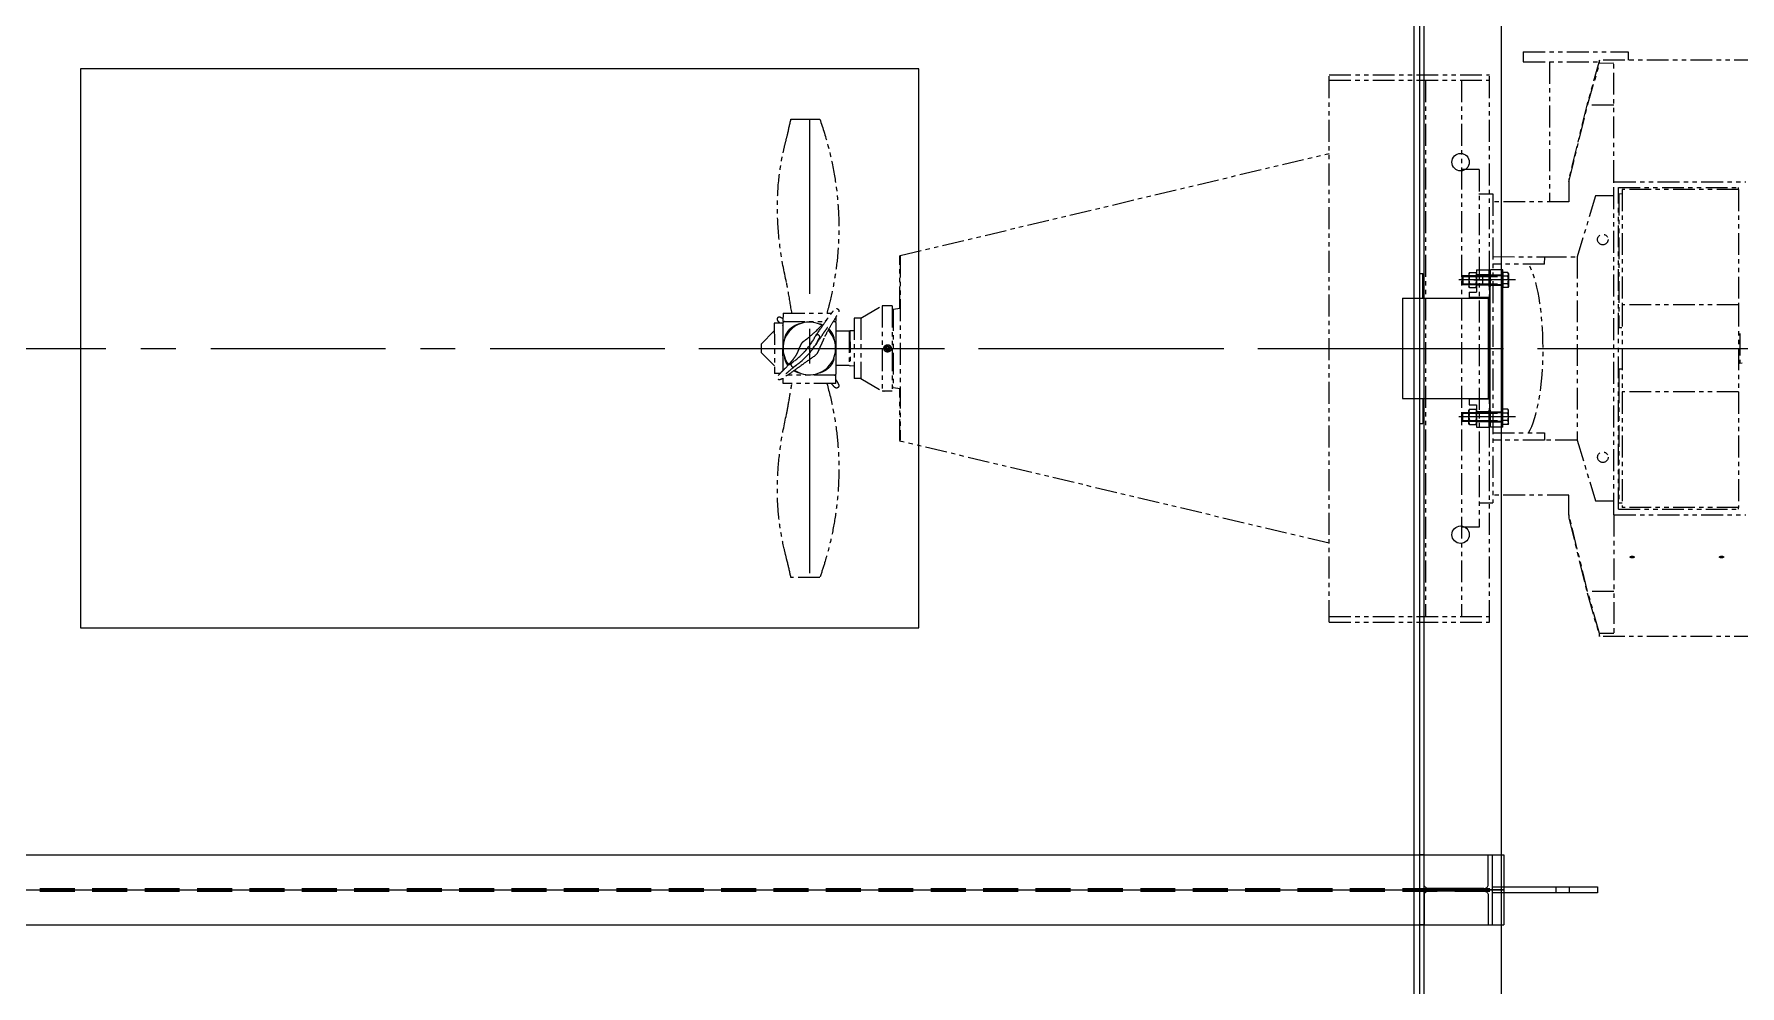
# Model space of a CAD drawing. Extents: x -1889 to 1438, y -977 to 1122.
# Drawn here: x 373.9 to 520.3, y 482.6 to 564.3 of the extents above; entities that cross this region are included whole.
import ezdxf

# ---------------------------------------------------------------- set-up
doc = ezdxf.new("R2010")
doc.units = 0
doc.header["$LTSCALE"] = 12
doc.header["$MEASUREMENT"] = 0
for name, pattern in [('CENTER', [2, 1.25, -0.25, 0.25, -0.25]), ('HIDDEN', [0.375, 0.25, -0.125]), ('PHANTOM2', [1.25, 0.625, -0.125, 0.125, -0.125, 0.125, -0.125])]:
    doc.linetypes.add(name, pattern=pattern)
for name, color, linetype in [('3-4-10NC-HHBOLT', 32, 'CONTINUOUS'), ('3-4-10NC-HHNUT', 32, 'CONTINUOUS'), ('6X20', 3, 'CONTINUOUS'), ('8 PIPE', 7, 'CONTINUOUS'), ('8-150-BLIND', 14, 'CONTINUOUS'), ('8-150-RFSO', 14, 'CONTINUOUS'), ('CENTER', 6, 'CENTER'), ('COVER', 3, 'CONTINUOUS'), ('REPAD', 7, 'CONTINUOUS'), ('ROOF', 140, 'CONTINUOUS'), ('SHELL', 40, 'CONTINUOUS')]:
    doc.layers.add(name, color=color, linetype=linetype)
for name, color, linetype, lineweight in [('AM_11', 92, 'PHANTOM2', 25), ('AM_7', 142, 'CENTER', 25), ('Equipment-AM_0', 7, 'CONTINUOUS', 50), ('Equipment-AM_11', 92, 'PHANTOM2', 25)]:
    doc.layers.add(name, color=color, linetype=linetype, lineweight=lineweight)

# ---------------------------------------------------------------- blocks, each defined once
blk = doc.blocks.new('A$C1b871768')
at = {"layer": '6X20'}
for p, q in [((-5.88, 3), (-6.25, 3)), ((-6.25, 3), (-6.25, -3)), ((-5.88, 0.44), (-5.88, 3)), ((-0.38, 3), (0, 3)), ((-0.38, 0.44), (-0.38, 3)), ((0, 3), (0, -3)), ((-5.5, 0.12), (-0.75, 0.12)), ((-5.88, -0.44), (-5.88, -3)), ((-5.5, -0.12), (-0.75, -0.12)), ((-0.38, -0.44), (-0.38, -3)), ((-5.88, -3), (-6.25, -3)), ((-0.38, -3), (0, -3))]:
    blk.add_line(p, q, dxfattribs=at)
for points in [[(-5.5, 0.12, -0.083285), (-5.65, 0.15, -0.09084), (-5.77, 0.22, -0.104065), (-5.85, 0.32, -0.115836), (-5.88, 0.44, -0.115836)], [(-0.75, 0.12, 0.083285), (-0.6, 0.15, 0.09084), (-0.48, 0.22, 0.104065), (-0.4, 0.32, 0.115836), (-0.38, 0.44, 0.115836)], [(-5.5, -0.12, 0.083285), (-5.65, -0.15, 0.09084), (-5.77, -0.22, 0.104065), (-5.85, -0.32, 0.115836), (-5.88, -0.44, 0.115836)], [(-0.75, -0.12, -0.083285), (-0.6, -0.15, -0.09084), (-0.48, -0.22, -0.104065), (-0.4, -0.32, -0.115836), (-0.38, -0.44, -0.115836)]]:
    blk.add_lwpolyline(points, format="xyb", dxfattribs=at)
at = {"layer": 'CENTER'}
blk.add_line((-7.24, 0), (0.99, 0), dxfattribs=at)
blk = doc.blocks.new('ryfgyh')
at = {"layer": 'AM_11', "lineweight": 18, "ltscale": 0.25}
for p, q in [((449.62, 1811.4, -0.01), (464.33, 1856.05, -0.01)), ((464.33, 1856.05, -0.01), (477.41, 1851.74, -0.01)), ((464.18, 1855.6, -0.01), (477.27, 1851.29, -0.01)), ((472.03, 1853.01, -0.01), (457.62, 1809.25, -0.01)), ((424.47, 1852.81, -0.01), (462.21, 1849.63, -0.01)), ((474.99, 1852.04, -0.01), (460.58, 1808.28, -0.01)), ((462.71, 1807.09, -0.01), (477.41, 1851.74, -0.01)), ((480.78, 1852.7, -0.01), (480.51, 1851.88, -0.01)), ((480.51, 1851.88, -0.01), (486.7, 1849.84, -0.01)), ((480.78, 1852.7, -0.01), (489.34, 1849.88, -0.01)), ((412.4, 1850.68, -0.01), (411.05, 1846.56, -0.01)), ((413.11, 1850.44, -0.01), (412.4, 1850.68, -0.01)), ((413.38, 1851.25, -0.01), (413.15, 1850.58, -0.01)), ((413.15, 1850.58, -0.01), (416.57, 1849.45, -0.01)), ((413.38, 1851.25, -0.01), (417.33, 1849.95, -0.01)), ((482.65, 1851.17, -0.01), (478.9, 1839.77, -0.01)), ((410.75, 1849.32, -0.01), (410.53, 1848.64, -0.01)), ((410.53, 1848.64, -0.01), (411.26, 1847.2, -0.01)), ((410.75, 1849.32, -0.01), (412.19, 1850.04, -0.01)), ((412.23, 1847.78, -0.01), (412.64, 1849, -0.01)), ((417.25, 1849.23, -0.01), (417.46, 1849.16, -0.01)), ((419.04, 1848.95, -0.01), (417.42, 1844.01, -0.01)), ((417.57, 1849.5, -0.01), (417.46, 1849.16, -0.01)), ((419.58, 1848.77, -0.01), (417.96, 1843.83, -0.01)), ((419.58, 1848.77, -0.01), (419.04, 1848.95, -0.01)), ((421.66, 1849.21, -0.01), (419.37, 1842.25, -0.01)), ((419.58, 1848.77, -0.01), (421.66, 1849.21, -0.01)), ((422.48, 1848.93, -0.01), (420.19, 1841.98, -0.01)), ((422.47, 1848.64, -0.01), (420.35, 1842.23, -0.01)), ((421.81, 1849.16, -0.01), (421.66, 1849.21, -0.01)), ((422.48, 1848.93, -0.01), (422.4, 1848.96, -0.01)), ((422.47, 1848.64, -0.01), (423.07, 1848.51, -0.01)), ((486.78, 1849.96, -0.01), (484.59, 1846.74, -0.01)), ((484.59, 1846.62, -0.01), (486.7, 1849.72, -0.01)), ((484.67, 1839.65, -0.01), (487.85, 1849.33, -0.01)), ((486.7, 1849.72, -0.01), (486.78, 1849.96, -0.01)), ((487.85, 1849.33, -0.01), (486.7, 1849.72, -0.01)), ((499.53, 1845.76, -0.01), (486.78, 1849.96, -0.01)), ((489.34, 1849.88, -0.01), (489.11, 1849.19, -0.01)), ((416.94, 1847.58, -0.01), (416.53, 1846.36, -0.01)), ((418.28, 1848.02, -0.01), (417.2, 1848.37, -0.01)), ((418.28, 1848.02, -0.01), (417.36, 1845.21, -0.01)), ((418.37, 1848.03, -0.01), (417.43, 1845.15, -0.01)), ((418.28, 1848.02, -0.01), (418.37, 1848.03, -0.01)), ((418.7, 1847.92, -0.01), (418.37, 1848.03, -0.01)), ((422.44, 1848.57, -0.01), (422.37, 1848.6, -0.01)), ((411.51, 1846.41, -0.01), (411.05, 1846.56, -0.01)), ((411.49, 1845.53, -0.01), (411.64, 1845.96, -0.01)), ((416.01, 1844.78, -0.01), (412.07, 1846.08, -0.01)), ((481.01, 1840.88, -0.01), (484.59, 1846.62, -0.01)), ((484.59, 1846.74, -0.01), (481.1, 1841.15, -0.01)), ((486.73, 1845.91, -0.01), (484.59, 1846.62, -0.01)), ((415.79, 1844.11, -0.01), (411.49, 1845.53, -0.01)), ((415.79, 1844.11, -0.01), (416.01, 1844.78, -0.01)), ((417.36, 1845.21, -0.01), (416.27, 1845.57, -0.01)), ((417.36, 1845.21, -0.01), (417.43, 1845.15, -0.01)), ((417.76, 1845.04, -0.01), (417.43, 1845.15, -0.01)), ((474.01, 1844.28, -0.01), (464.4, 1815.11, -0.01)), ((474.01, 1844.28, -0.01), (472.58, 1844.75, -0.01)), ((417.96, 1843.83, -0.01), (417.42, 1844.01, -0.01)), ((417.96, 1843.83, -0.01), (419.37, 1842.25, -0.01)), ((419.52, 1842.2, -0.01), (419.37, 1842.25, -0.01)), ((420.19, 1841.98, -0.01), (420.11, 1842, -0.01)), ((420.37, 1842.29, -0.01), (420.3, 1842.32, -0.01)), ((420.35, 1842.23, -0.01), (420.92, 1841.97, -0.01)), ((474.47, 1841.93, -0.01), (466.18, 1816.72, -0.01)), ((473.35, 1842.3, -0.01), (474.47, 1841.93, -0.01)), ((480.47, 1839.25, -0.01), (474.27, 1841.29, -0.01)), ((481.01, 1840.88, -0.01), (480.47, 1839.25, -0.01)), ((481.1, 1841.15, -0.01), (481.01, 1840.88, -0.01)), ((475.73, 1812.5, -0.01), (484.67, 1839.65, -0.01)), ((476.25, 1812.83, -0.01), (484.89, 1839.08, -0.01)), ((482.8, 1839, -0.01), (479.67, 1834.54, -0.01)), ((484.76, 1838.56, -0.01), (481.49, 1828.63, -0.01)), ((485.14, 1838.83, -0.01), (482.04, 1829.41, -0.01)), ((484.29, 1838.51, -0.01), (482.8, 1839, -0.01)), ((484.67, 1839.65, -0.01), (495.44, 1836.11, -0.01)), ((484.73, 1838.57, -0.01), (485.03, 1838.48, -0.01)), ((484.89, 1839.08, -0.01), (494.69, 1835.85, -0.01)), ((494.64, 1835.7, -0.01), (485.14, 1838.83, -0.01)), ((451.74, 1817.82, -0.01), (419.48, 1837.68, -0.01)), ((476.82, 1834.81, -0.01), (472.59, 1836.21, -0.01)), ((472.79, 1836.81, -0.01), (477.02, 1835.41, -0.01)), ((494.64, 1835.7, -0.01), (491.54, 1826.28, -0.01)), ((494.64, 1835.7, -0.01), (494.69, 1835.85, -0.01)), ((479.67, 1834.54, -0.01), (474.74, 1819.58, -0.01)), ((476.82, 1834.81, -0.01), (477.02, 1835.41, -0.01)), ((477.02, 1835.41, -0.01), (479.67, 1834.54, -0.01)), ((409.28, 1828.7, -0.01), (406.92, 1829.48, -0.01)), ((482.04, 1829.41, -0.01), (479.7, 1822.3, -0.01)), ((481.49, 1828.63, -0.01), (481.16, 1827.62, -0.01)), ((491.54, 1826.28, -0.01), (482.04, 1829.41, -0.01)), ((481.42, 1827.54, -0.01), (481.13, 1827.64, -0.01)), ((491.54, 1826.28, -0.01), (489.2, 1819.17, -0.01)), ((480.05, 1824.26, -0.01), (479.72, 1823.25, -0.01)), ((480.32, 1824.17, -0.01), (480.02, 1824.27, -0.01)), ((490.88, 1823.9, -0.01), (490.08, 1821.47, -0.01)), ((490.85, 1823.8, -0.01), (490.74, 1823.84, -0.01)), ((468.06, 1822.45, -0.01), (472.29, 1821.05, -0.01)), ((479.72, 1823.25, -0.01), (476.45, 1813.32, -0.01)), ((479.7, 1822.3, -0.01), (476.6, 1812.88, -0.01)), ((489.2, 1819.17, -0.01), (479.7, 1822.3, -0.01)), ((472.09, 1820.45, -0.01), (467.86, 1821.85, -0.01)), ((472.29, 1821.05, -0.01), (472.09, 1820.45, -0.01)), ((490.11, 1821.56, -0.01), (490, 1821.6, -0.01)), ((490.27, 1821.41, -0.01), (490.08, 1821.47, -0.01)), ((474.74, 1819.58, -0.01), (472.09, 1820.45, -0.01)), ((474.74, 1819.58, -0.01), (474.61, 1814.13, -0.01)), ((489.2, 1819.17, -0.01), (486.1, 1809.75, -0.01)), ((465.05, 1817.09, -0.01), (466.18, 1816.72, -0.01)), ((472.59, 1815.32, -0.01), (466.39, 1817.36, -0.01)), ((464.4, 1815.11, -0.01), (462.98, 1815.58, -0.01)), ((472.06, 1813.69, -0.01), (472.59, 1815.32, -0.01)), ((471.53, 1806.94, -0.01), (472.06, 1813.69, -0.01)), ((472.06, 1813.69, -0.01), (471.97, 1813.42, -0.01)), ((474.61, 1814.13, -0.01), (476.1, 1813.64, -0.01)), ((471.97, 1813.42, -0.01), (471.45, 1806.85, -0.01)), ((475.73, 1812.5, -0.01), (472.54, 1802.82, -0.01)), ((475.73, 1812.5, -0.01), (486.5, 1808.95, -0.01)), ((476.25, 1812.83, -0.01), (486.05, 1809.6, -0.01)), ((476.72, 1813.23, -0.01), (476.42, 1813.33, -0.01)), ((486.1, 1809.75, -0.01), (476.6, 1812.88, -0.01)), ((449.62, 1811.4, -0.01), (462.71, 1807.09, -0.01)), ((449.77, 1811.84, -0.01), (462.86, 1807.53, -0.01)), ((486.05, 1809.6, -0.01), (486.1, 1809.75, -0.01)), ((471.45, 1806.85, -0.01), (471.3, 1802.96, -0.01)), ((471.38, 1803.2, -0.01), (471.53, 1806.94, -0.01)), ((473.67, 1806.24, -0.01), (471.53, 1806.94, -0.01)), ((471.3, 1802.96, -0.01), (471.38, 1803.2, -0.01)), ((472.54, 1802.82, -0.01), (471.38, 1803.2, -0.01)), ((484.05, 1798.76, -0.01), (471.3, 1802.96, -0.01))]:
    blk.add_line(p, q, dxfattribs=at)
at = {"layer": 'AM_11'}
blk.add_circle((420.96, 1845.58, -0.01), 0.197, dxfattribs=at)
at = {"layer": 'AM_11', "lineweight": 18, "ltscale": 0.25}
for centre in [(482.22, 1835.25, -0.01), (476.38, 1817.49, -0.01)]:
    blk.add_circle(centre, 0.453, dxfattribs=at)
at = {"layer": 'AM_11'}
for centre, radius, start, end in [((413.57, 1848.69, -0.01), 1.87, 99.1456, 103.4981), ((414.58, 1847.68, -0.01), 2.26, 43.7876, 199.7659), ((414.58, 1847.68, -0.01), 2.26, 217.7134, 26.0323), ((416, 1847.89, -0.01), 1.87, 40.0533, 44.4058), ((411.06, 1852.94, -0.01), 6.2, 286.0257, 298.6613), ((411.06, 1852.94, -0.01), 6.59, 291.826, 314.5257), ((411.06, 1852.94, -0.01), 6.2, 298.6613, 301.8901), ((411.06, 1852.94, -0.01), 6.2, 301.8901, 314.5257), ((415.55, 1848.38, -0.01), 0.197, 314.5257, 134.5257), ((412.83, 1846.79, -0.01), 0.197, 106.0257, 207.6517), ((412.83, 1846.79, -0.01), 0.197, 207.6517, 286.0257), ((411.06, 1852.94, -0.01), 6.59, 286.0257, 291.826), ((415.6, 1846.67, -0.01), 1.87, 279.1456, 283.4981)]:
    blk.add_arc(centre, radius, start, end, dxfattribs=at)
at = {"layer": 'AM_11', "lineweight": 18, "ltscale": 0.25}
blk.add_ellipse((472.48, 1828.62, -0.01), major_axis=(2.46, 7.48), ratio=0.260474, start_param=3.544308, end_param=5.880469, dxfattribs=at)
for centre in [(476.09, 1808.56, -0.01), (483.38, 1806.16, -0.01)]:
    blk.add_ellipse(centre, major_axis=(0.168, -0.055), ratio=0.409923, dxfattribs=at)
for points in [[(418.54, 1865.71, -0.01), (418.77, 1866.09, -0.01), (419, 1866.48, -0.01), (419.23, 1866.87, -0.01)], [(412.86, 1850.53, -0.01), (412.83, 1850.59, -0.01), (412.8, 1850.66, -0.01), (412.77, 1850.72, -0.01)], [(414.35, 1848.43, -0.01), (414.42, 1848.45, -0.01), (414.5, 1848.48, -0.01), (414.58, 1848.51, -0.01)], [(412.52, 1846.88, -0.01), (412.59, 1846.91, -0.01), (412.67, 1846.94, -0.01), (412.76, 1846.97, -0.01)], [(414.82, 1846.93, -0.01), (414.43, 1846.8, -0.01), (414.05, 1846.69, -0.01), (413.7, 1846.58, -0.01)], [(406.92, 1829.48, -0.01), (406.97, 1829.93, -0.01), (407.02, 1830.38, -0.01), (407.05, 1830.82, -0.01)]]:
    blk.add_open_spline(points, degree=3, dxfattribs=at)
for points, knots in [([(414.49, 1853.66, -0.01), (414.58, 1854.65, -0.01), (414.71, 1855.65, -0.01), (415.08, 1857.62, -0.01), (415.32, 1858.59, -0.01), (415.88, 1860.44, -0.01), (416.2, 1861.32, -0.01), (416.9, 1862.89, -0.01), (417.26, 1863.59, -0.01), (417.79, 1864.51, -0.01), (417.94, 1864.76, -0.01), (418.24, 1865.24, -0.01), (418.4, 1865.49, -0.01), (418.54, 1865.71, -0.01)], [0, 0, 0, 0, 7.653732, 7.653732, 15.300348, 15.300348, 22.393792, 22.393792, 28.40915, 28.40915, 30.624819, 30.624819, 32.850872, 32.850872, 32.850872, 32.850872]), ([(421.59, 1866.1, -0.01), (421.6, 1865.27, -0.01), (421.59, 1864.42, -0.01), (421.48, 1862.75, -0.01), (421.39, 1861.92, -0.01), (421.15, 1860.32, -0.01), (421, 1859.55, -0.01), (420.64, 1858.07, -0.01), (420.44, 1857.36, -0.01), (419.98, 1855.98, -0.01), (419.72, 1855.31, -0.01), (419.17, 1854, -0.01), (418.86, 1853.36, -0.01), (418.21, 1852.11, -0.01), (417.86, 1851.49, -0.01), (417.31, 1850.62, -0.01), (417.13, 1850.34, -0.01), (416.95, 1850.07, -0.01)], [0, 0, 0, 0, 6.979555, 6.979555, 13.589523, 13.589523, 19.605925, 19.605925, 25.238521, 25.238521, 30.698867, 30.698867, 36.177533, 36.177533, 41.846552, 41.846552, 44.568185, 44.568185, 44.568185, 44.568185]), ([(414.1, 1851.01, -0.01), (414.2, 1851.65, -0.01), (414.3, 1852.29, -0.01), (414.41, 1853.06, -0.01), (414.43, 1853.19, -0.01), (414.46, 1853.41, -0.01), (414.47, 1853.51, -0.01), (414.49, 1853.62, -0.01), (414.49, 1853.64, -0.01), (414.49, 1853.66, -0.01), (414.49, 1853.67, -0.01), (414.49, 1853.68, -0.01), (414.5, 1853.69, -0.01), (414.5, 1853.69, -0.01), (414.5, 1853.69, -0.01), (414.5, 1853.69, -0.01)], [0, 0, 0, 0, 5.000867, 5.000867, 6.021701, 6.021701, 6.787566, 6.787566, 6.931145, 6.931145, 6.993671, 6.993671, 7.02494, 7.02494, 7.030177, 7.030177, 7.030177, 7.030177]), ([(424.47, 1852.81, -0.01), (424.46, 1852.79, -0.01), (424.41, 1852.64, -0.01), (424.32, 1852.35, -0.01), (424.22, 1852.02, -0.01), (424.06, 1851.54, -0.01), (423.86, 1850.92, -0.01), (423.66, 1850.33, -0.01), (423.43, 1849.62, -0.01), (423.17, 1848.83, -0.01), (422.92, 1848.05, -0.01), (422.63, 1847.18, -0.01), (422.34, 1846.3, -0.01), (422.05, 1845.42, -0.01), (421.76, 1844.51, -0.01), (421.47, 1843.64, -0.01), (421.18, 1842.77, -0.01), (420.9, 1841.94, -0.01), (420.66, 1841.18, -0.01), (420.41, 1840.43, -0.01), (420.19, 1839.77, -0.01), (420.01, 1839.23, -0.01), (419.83, 1838.69, -0.01), (419.69, 1838.28, -0.01), (419.6, 1838.01, -0.01), (419.52, 1837.79, -0.01), (419.48, 1837.68, -0.01), (419.48, 1837.68, -0.01)], [3.162767, 3.162767, 3.162767, 3.162767, 3.494281, 3.494281, 3.494281, 3.864937, 3.864937, 3.864937, 4.218341, 4.218341, 4.218341, 4.571649, 4.571649, 4.571649, 4.924836, 4.924836, 4.924836, 5.277871, 5.277871, 5.277871, 5.630759, 5.630759, 5.630759, 5.983556, 5.983556, 5.983556, 6.283185, 6.283185, 6.283185, 6.283185]), ([(423.03, 1848.52, -0.01), (423.15, 1848.88, -0.01), (423.26, 1849.22, -0.01), (423.37, 1849.55, -0.01), (423.62, 1850.28, -0.01), (423.83, 1850.92, -0.01), (424, 1851.44, -0.01), (424.17, 1851.95, -0.01), (424.3, 1852.33, -0.01), (424.38, 1852.56, -0.01), (424.43, 1852.73, -0.01), (424.46, 1852.81, -0.01), (424.47, 1852.81, -0.01), (424.47, 1852.81, -0.01), (424.47, 1852.81, -0.01), (424.47, 1852.81, -0.01)], [2.0172, 2.0172, 2.0172, 2.0172, 2.175146, 2.175146, 2.175146, 2.528546, 2.528546, 2.528546, 2.881984, 2.881984, 2.881984, 3.141593, 3.141593, 3.141593, 3.162767, 3.162767, 3.162767, 3.162767]), ([(412.64, 1849, -0.01), (412.66, 1849.06, -0.01), (412.68, 1849.13, -0.01), (412.73, 1849.27, -0.01), (412.75, 1849.34, -0.01), (412.79, 1849.47, -0.01), (412.81, 1849.54, -0.01), (412.86, 1849.68, -0.01), (412.88, 1849.74, -0.01), (412.92, 1849.87, -0.01), (412.95, 1849.94, -0.01), (412.99, 1850.07, -0.01), (413.01, 1850.12, -0.01), (413.03, 1850.2, -0.01), (413.04, 1850.24, -0.01), (413.06, 1850.3, -0.01), (413.07, 1850.32, -0.01), (413.09, 1850.37, -0.01), (413.1, 1850.4, -0.01), (413.11, 1850.44, -0.01), (413.12, 1850.46, -0.01), (413.13, 1850.5, -0.01), (413.13, 1850.51, -0.01), (413.13, 1850.51, -0.01)], [-7.209113, -7.209113, -7.209113, -7.209113, -6.686993, -6.686993, -6.164873, -6.164873, -5.595417, -5.595417, -5.02596, -5.02596, -4.311666, -4.311666, -3.597372, -3.597372, -3.090035, -3.090035, -2.582697, -2.582697, -1.937023, -1.937023, -1.291349, -1.291349, 0, 0, 0, 0]), ([(412.77, 1850.72, -0.01), (412.77, 1850.73, -0.01), (412.76, 1850.74, -0.01), (412.76, 1850.76, -0.01), (412.75, 1850.77, -0.01), (412.75, 1850.8, -0.01), (412.75, 1850.8, -0.01), (412.75, 1850.82, -0.01), (412.75, 1850.82, -0.01), (412.75, 1850.83, -0.01), (412.75, 1850.84, -0.01), (412.75, 1850.84, -0.01), (412.75, 1850.85, -0.01), (412.75, 1850.85, -0.01), (412.75, 1850.85, -0.01), (412.75, 1850.86, -0.01), (412.75, 1850.86, -0.01), (412.75, 1850.86, -0.01), (412.75, 1850.87, -0.01), (412.75, 1850.87, -0.01), (412.75, 1850.88, -0.01), (412.75, 1850.89, -0.01), (412.75, 1850.9, -0.01), (412.76, 1850.93, -0.01), (412.77, 1850.95, -0.01), (412.79, 1850.98, -0.01), (412.8, 1851, -0.01), (412.83, 1851.03, -0.01), (412.85, 1851.04, -0.01), (412.89, 1851.06, -0.01), (412.9, 1851.06, -0.01), (412.91, 1851.06, -0.01), (412.91, 1851.06, -0.01), (412.91, 1851.06, -0.01), (412.92, 1851.06, -0.01), (412.92, 1851.07, -0.01), (412.92, 1851.07, -0.01), (412.93, 1851.07, -0.01), (412.93, 1851.07, -0.01), (412.94, 1851.07, -0.01), (412.94, 1851.07, -0.01), (412.95, 1851.06, -0.01), (412.96, 1851.06, -0.01), (412.98, 1851.06, -0.01), (412.98, 1851.06, -0.01), (413, 1851.05, -0.01), (413.01, 1851.04, -0.01), (413.03, 1851.03, -0.01), (413.04, 1851.02, -0.01), (413.09, 1850.97, -0.01), (413.13, 1850.93, -0.01), (413.2, 1850.85, -0.01), (413.22, 1850.83, -0.01), (413.23, 1850.81, -0.01)], [0, 0, 0, 0, 0.737578, 0.737578, 1.29119, 1.29119, 1.485795, 1.485795, 1.579648, 1.579648, 1.616724, 1.616724, 1.635225, 1.635225, 1.653768, 1.653768, 1.672344, 1.672344, 1.690911, 1.690911, 1.728403, 1.728403, 1.803313, 1.803313, 2.103496, 2.103496, 2.41165, 2.41165, 2.804965, 2.804965, 2.891471, 2.891471, 2.90998, 2.90998, 2.928549, 2.928549, 2.947177, 2.947177, 2.965788, 2.965788, 3.003386, 3.003386, 3.078225, 3.078225, 3.377259, 3.377259, 3.750925, 3.750925, 4.871392, 4.871392, 8.233437, 8.233437, 9.167797, 9.167797, 9.167797, 9.167797]), ([(415.43, 1848.53, -0.01), (415.81, 1848.82, -0.01), (416.16, 1849.09, -0.01), (416.75, 1849.53, -0.01), (417, 1849.71, -0.01), (417.37, 1849.97, -0.01), (417.5, 1850.07, -0.01), (417.64, 1850.15, -0.01), (417.67, 1850.17, -0.01), (417.72, 1850.19, -0.01), (417.74, 1850.2, -0.01), (417.76, 1850.2, -0.01), (417.78, 1850.21, -0.01), (417.82, 1850.21, -0.01), (417.85, 1850.2, -0.01), (417.89, 1850.18, -0.01), (417.91, 1850.18, -0.01), (417.94, 1850.15, -0.01), (417.97, 1850.12, -0.01), (418, 1850.06, -0.01), (418, 1850.03, -0.01), (418, 1849.98, -0.01), (418, 1849.96, -0.01), (417.99, 1849.93, -0.01), (417.98, 1849.92, -0.01), (417.97, 1849.89, -0.01), (417.96, 1849.88, -0.01), (417.93, 1849.84, -0.01), (417.91, 1849.81, -0.01), (417.8, 1849.71, -0.01), (417.69, 1849.61, -0.01), (417.54, 1849.48, -0.01)], [0, 0, 0, 0, 6.995978, 6.995978, 13.62516, 13.62516, 19.677384, 19.677384, 22.584203, 22.584203, 23.212089, 23.212089, 23.684226, 23.684226, 24.084161, 24.084161, 24.272384, 24.272384, 24.626608, 24.626608, 24.980767, 24.980767, 25.333398, 25.333398, 25.749267, 25.749267, 26.59786, 26.59786, 29.139566, 29.139566, 34.936509, 34.936509, 34.936509, 34.936509]), ([(414.43, 1849.94, -0.01), (414.36, 1849.94, -0.01), (414.29, 1849.94, -0.01), (414.16, 1849.94, -0.01), (414.09, 1849.93, -0.01), (413.95, 1849.91, -0.01), (413.88, 1849.9, -0.01), (413.73, 1849.86, -0.01), (413.63, 1849.83, -0.01), (413.44, 1849.75, -0.01), (413.36, 1849.71, -0.01), (413.22, 1849.61, -0.01), (413.16, 1849.56, -0.01), (413.04, 1849.46, -0.01), (412.98, 1849.4, -0.01), (412.9, 1849.28, -0.01), (412.86, 1849.22, -0.01), (412.8, 1849.12, -0.01), (412.78, 1849.07, -0.01), (412.77, 1849.03, -0.01)], [2.052584, 2.052584, 2.052584, 2.052584, 2.543291, 2.543291, 3.04271, 3.04271, 3.54213, 3.54213, 4.243281, 4.243281, 4.944433, 4.944433, 5.501463, 5.501463, 6.058494, 6.058494, 6.568214, 6.568214, 6.897985, 6.897985, 6.897985, 6.897985]), ([(414.58, 1848.51, -0.01), (414.61, 1848.51, -0.01), (414.63, 1848.52, -0.01), (414.72, 1848.55, -0.01), (414.79, 1848.58, -0.01), (415.07, 1848.68, -0.01), (415.28, 1848.77, -0.01), (415.95, 1849.09, -0.01), (416.42, 1849.35, -0.01), (416.87, 1849.63, -0.01), (416.95, 1849.68, -0.01), (417.03, 1849.73, -0.01)], [0, 0, 0, 0, 0.449507, 0.449507, 1.797254, 1.797254, 5.841303, 5.841303, 14.80828, 14.80828, 17.264303, 17.264303, 17.264303, 17.264303]), ([(416.61, 1848.9, -0.01), (416.61, 1848.9, -0.01), (416.6, 1848.89, -0.01), (416.54, 1848.85, -0.01), (416.48, 1848.8, -0.01), (416.29, 1848.66, -0.01), (416.15, 1848.55, -0.01), (415.8, 1848.28, -0.01), (415.57, 1848.1, -0.01), (415.29, 1847.88, -0.01), (415.25, 1847.85, -0.01), (415.21, 1847.81, -0.01)], [14.726358, 14.726358, 14.726358, 14.726358, 15.953512, 15.953512, 18.610397, 18.610397, 22.145019, 22.145019, 26.877729, 26.877729, 27.74245, 27.74245, 27.74245, 27.74245]), ([(417.54, 1849.48, -0.01), (417.41, 1849.36, -0.01), (417.2, 1849.19, -0.01), (416.76, 1848.8, -0.01), (416.56, 1848.62, -0.01), (416.25, 1848.33, -0.01), (416.14, 1848.22, -0.01), (416.04, 1848.11, -0.01)], [0, 0, 0, 0, 4.730935, 4.730935, 8.359402, 8.359402, 10.638255, 10.638255, 10.638255, 10.638255]), ([(416.24, 1849.26, -0.01), (416.23, 1849.27, -0.01), (416.22, 1849.28, -0.01), (416.16, 1849.33, -0.01), (416.11, 1849.37, -0.01), (416.05, 1849.4, -0.01)], [-2.6470738, -2.6470738, -2.6470738, -2.6470738, -2.5432912, -2.5432912, -2.0525844, -2.0525844, -2.0525844, -2.0525844]), ([(416.85, 1847.69, -0.01), (416.86, 1847.73, -0.01), (416.87, 1847.78, -0.01), (416.89, 1847.9, -0.01), (416.89, 1847.97, -0.01), (416.89, 1848.11, -0.01), (416.88, 1848.19, -0.01), (416.85, 1848.35, -0.01), (416.83, 1848.42, -0.01), (416.78, 1848.57, -0.01), (416.74, 1848.66, -0.01), (416.69, 1848.74, -0.01)], [-6.897985, -6.897985, -6.897985, -6.897985, -6.568214, -6.568214, -6.058494, -6.058494, -5.501463, -5.501463, -4.944433, -4.944433, -4.290403, -4.290403, -4.290403, -4.290403]), ([(417.43, 1849.09, -0.01), (417.43, 1849.09, -0.01), (417.43, 1849.08, -0.01), (417.42, 1849.04, -0.01), (417.41, 1849.02, -0.01), (417.4, 1848.98, -0.01), (417.39, 1848.96, -0.01), (417.37, 1848.91, -0.01), (417.36, 1848.88, -0.01), (417.34, 1848.82, -0.01), (417.33, 1848.79, -0.01), (417.31, 1848.71, -0.01), (417.29, 1848.65, -0.01), (417.25, 1848.52, -0.01), (417.22, 1848.45, -0.01), (417.18, 1848.33, -0.01), (417.16, 1848.26, -0.01), (417.12, 1848.13, -0.01), (417.09, 1848.06, -0.01), (417.05, 1847.93, -0.01), (417.03, 1847.86, -0.01), (416.98, 1847.72, -0.01), (416.96, 1847.65, -0.01), (416.94, 1847.58, -0.01)], [0, 0, 0, 0, 1.291349, 1.291349, 1.937023, 1.937023, 2.582697, 2.582697, 3.090035, 3.090035, 3.597372, 3.597372, 4.311666, 4.311666, 5.02596, 5.02596, 5.595417, 5.595417, 6.164873, 6.164873, 6.686993, 6.686993, 7.209113, 7.209113, 7.209113, 7.209113]), ([(422.4, 1848.96, -0.01), (422.4, 1848.96, -0.01), (422.4, 1848.96, -0.01), (422.37, 1848.97, -0.01), (422.34, 1848.97, -0.01), (422.29, 1848.99, -0.01), (422.25, 1849, -0.01), (422.18, 1849.02, -0.01), (422.14, 1849.03, -0.01), (422.06, 1849.06, -0.01), (422.02, 1849.07, -0.01), (421.95, 1849.1, -0.01), (421.92, 1849.11, -0.01), (421.87, 1849.13, -0.01), (421.84, 1849.14, -0.01), (421.81, 1849.15, -0.01), (421.81, 1849.16, -0.01), (421.81, 1849.16, -0.01)], [1.206037, 1.206037, 1.206037, 1.206037, 1.507546, 1.507546, 1.809055, 1.809055, 2.110565, 2.110565, 2.412074, 2.412074, 2.713584, 2.713584, 3.015093, 3.015093, 3.316602, 3.316602, 3.618111, 3.618111, 3.618111, 3.618111]), ([(411.84, 1846.59, -0.01), (411.84, 1846.6, -0.01), (411.85, 1846.6, -0.01), (411.86, 1846.65, -0.01), (411.88, 1846.71, -0.01), (411.92, 1846.84, -0.01), (411.95, 1846.91, -0.01), (411.99, 1847.03, -0.01), (412.01, 1847.1, -0.01), (412.05, 1847.23, -0.01), (412.08, 1847.3, -0.01), (412.12, 1847.43, -0.01), (412.14, 1847.5, -0.01), (412.19, 1847.64, -0.01), (412.21, 1847.71, -0.01), (412.23, 1847.78, -0.01)], [17.950022, 17.950022, 17.950022, 17.950022, 18.015599, 18.015599, 18.729893, 18.729893, 19.444187, 19.444187, 20.013643, 20.013643, 20.5831, 20.5831, 21.105219, 21.105219, 21.627339, 21.627339, 21.627339, 21.627339]), ([(412.05, 1846.69, -0.01), (412.17, 1846.75, -0.01), (412.46, 1846.91, -0.01), (412.88, 1847.17, -0.01), (413.03, 1847.26, -0.01), (413.28, 1847.44, -0.01), (413.37, 1847.52, -0.01), (413.42, 1847.57, -0.01), (413.43, 1847.58, -0.01), (413.43, 1847.58, -0.01)], [0, 0, 0, 0, 10.042656, 10.042656, 16.647032, 16.647032, 25.331588, 25.331588, 26.745122, 26.745122, 26.745122, 26.745122]), ([(412.32, 1847.67, -0.01), (412.31, 1847.63, -0.01), (412.3, 1847.58, -0.01), (412.28, 1847.46, -0.01), (412.28, 1847.39, -0.01), (412.28, 1847.25, -0.01), (412.29, 1847.17, -0.01), (412.31, 1847.01, -0.01), (412.34, 1846.94, -0.01), (412.36, 1846.87, -0.01), (412.36, 1846.86, -0.01), (412.36, 1846.86, -0.01)], [7.257883, 7.257883, 7.257883, 7.257883, 7.587654, 7.587654, 8.097374, 8.097374, 8.654405, 8.654405, 9.211436, 9.211436, 9.221335, 9.221335, 9.221335, 9.221335]), ([(413.43, 1847.58, -0.01), (413.54, 1847.7, -0.01), (413.65, 1847.82, -0.01), (413.74, 1847.92, -0.01), (413.87, 1848.07, -0.01), (413.97, 1848.18, -0.01), (414, 1848.21, -0.01)], [0.5349784, 0.5349784, 0.5349784, 0.5349784, 0.7267187, 0.7267187, 0.7267187, 1, 1, 1, 1]), ([(414, 1848.21, -0.01), (414.06, 1848.27, -0.01), (414.12, 1848.32, -0.01), (414.19, 1848.36, -0.01), (414.24, 1848.39, -0.01), (414.29, 1848.41, -0.01), (414.35, 1848.43, -0.01)], [0, 0, 0, 0, 0.5061072, 0.5061072, 0.5061072, 0.8602727, 0.8602727, 0.8602727, 0.8602727]), ([(415.17, 1847.15, -0.01), (415.11, 1847.09, -0.01), (415.05, 1847.04, -0.01), (414.98, 1847, -0.01), (414.93, 1846.97, -0.01), (414.88, 1846.95, -0.01), (414.82, 1846.93, -0.01)], [0, 0, 0, 0, 0.5061072, 0.5061072, 0.5061072, 0.8672445, 0.8672445, 0.8672445, 0.8672445]), ([(416.04, 1848.11, -0.01), (415.99, 1848.06, -0.01), (415.94, 1848, -0.01), (415.89, 1847.94, -0.01), (415.81, 1847.86, -0.01), (415.73, 1847.76, -0.01), (415.65, 1847.68, -0.01), (415.53, 1847.55, -0.01), (415.42, 1847.43, -0.01), (415.33, 1847.33, -0.01), (415.25, 1847.24, -0.01), (415.19, 1847.17, -0.01), (415.17, 1847.15, -0.01)], [0.3542157, 0.3542157, 0.3542157, 0.3542157, 0.446679, 0.446679, 0.446679, 0.5884091, 0.5884091, 0.5884091, 0.7967182, 0.7967182, 0.7967182, 1, 1, 1, 1]), ([(413.7, 1846.58, -0.01), (413.28, 1846.44, -0.01), (412.89, 1846.32, -0.01), (412.26, 1846.13, -0.01), (412, 1846.06, -0.01), (411.61, 1845.96, -0.01), (411.49, 1845.92, -0.01), (411.37, 1845.91, -0.01), (411.35, 1845.91, -0.01), (411.32, 1845.91, -0.01), (411.31, 1845.91, -0.01), (411.27, 1845.92, -0.01), (411.27, 1845.92, -0.01), (411.26, 1845.93, -0.01), (411.26, 1845.93, -0.01), (411.25, 1845.93, -0.01), (411.25, 1845.93, -0.01), (411.24, 1845.94, -0.01), (411.24, 1845.94, -0.01), (411.24, 1845.94, -0.01), (411.24, 1845.94, -0.01), (411.23, 1845.95, -0.01), (411.23, 1845.95, -0.01), (411.22, 1845.95, -0.01), (411.22, 1845.96, -0.01), (411.21, 1845.98, -0.01), (411.2, 1845.99, -0.01), (411.19, 1846.02, -0.01), (411.18, 1846.04, -0.01), (411.18, 1846.08, -0.01), (411.18, 1846.09, -0.01), (411.18, 1846.12, -0.01), (411.18, 1846.14, -0.01), (411.19, 1846.16, -0.01), (411.19, 1846.17, -0.01), (411.2, 1846.18, -0.01), (411.2, 1846.19, -0.01), (411.2, 1846.19, -0.01), (411.21, 1846.2, -0.01), (411.21, 1846.2, -0.01), (411.21, 1846.21, -0.01), (411.22, 1846.21, -0.01), (411.22, 1846.21, -0.01), (411.22, 1846.22, -0.01), (411.22, 1846.22, -0.01), (411.23, 1846.23, -0.01), (411.23, 1846.23, -0.01), (411.23, 1846.24, -0.01), (411.24, 1846.24, -0.01), (411.25, 1846.26, -0.01), (411.26, 1846.27, -0.01), (411.28, 1846.28, -0.01), (411.29, 1846.29, -0.01), (411.3, 1846.3, -0.01), (411.31, 1846.31, -0.01), (411.32, 1846.31, -0.01)], [0, 0, 0, 0, 6.62983, 6.62983, 12.890647, 12.890647, 18.667669, 18.667669, 20.086662, 20.086662, 20.807368, 20.807368, 20.892723, 20.892723, 20.934309, 20.934309, 20.95508, 20.95508, 20.975949, 20.975949, 20.996899, 20.996899, 21.017788, 21.017788, 21.059879, 21.059879, 21.230528, 21.230528, 21.563369, 21.563369, 21.831802, 21.831802, 22.027969, 22.027969, 22.143449, 22.143449, 22.184916, 22.184916, 22.226672, 22.226672, 22.247483, 22.247483, 22.268352, 22.268352, 22.289205, 22.289205, 22.331328, 22.331328, 22.415249, 22.415249, 22.750702, 22.750702, 23.165218, 23.165218, 23.92621, 23.92621, 23.92621, 23.92621]), ([(411.32, 1846.31, -0.01), (411.46, 1846.39, -0.01), (411.61, 1846.47, -0.01), (411.81, 1846.57, -0.01), (411.84, 1846.59, -0.01), (411.9, 1846.62, -0.01), (411.9, 1846.62, -0.01), (411.91, 1846.63, -0.01), (411.92, 1846.63, -0.01), (411.93, 1846.63, -0.01), (411.93, 1846.63, -0.01), (411.93, 1846.64, -0.01), (411.94, 1846.64, -0.01), (411.94, 1846.64, -0.01), (411.94, 1846.64, -0.01), (411.95, 1846.64, -0.01), (411.95, 1846.65, -0.01), (411.96, 1846.65, -0.01), (411.96, 1846.65, -0.01), (411.98, 1846.66, -0.01), (411.98, 1846.66, -0.01), (411.99, 1846.67, -0.01), (412, 1846.67, -0.01), (412.01, 1846.68, -0.01), (412.02, 1846.68, -0.01), (412.03, 1846.69, -0.01), (412.04, 1846.69, -0.01), (412.05, 1846.69, -0.01)], [0, 0, 0, 0, 2.754026, 2.754026, 3.365867, 3.365867, 3.440775, 3.440775, 3.475243, 3.475243, 3.509883, 3.509883, 3.527141, 3.527141, 3.544423, 3.544423, 3.579562, 3.579562, 3.614272, 3.614272, 3.755656, 3.755656, 3.893403, 3.893403, 4.306667, 4.306667, 4.926361, 4.926361, 4.926361, 4.926361]), ([(413.22, 1846.71, -0.01), (412.93, 1846.61, -0.01), (412.65, 1846.5, -0.01), (412.26, 1846.35, -0.01), (412.13, 1846.29, -0.01), (412.01, 1846.24, -0.01), (411.99, 1846.23, -0.01), (411.99, 1846.23, -0.01)], [0, 0, 0, 0, 5.002777, 5.002777, 8.171649, 8.171649, 9.875996, 9.875996, 9.875996, 9.875996]), ([(412.73, 1846.28, -0.01), (412.75, 1846.25, -0.01), (412.78, 1846.23, -0.01), (412.85, 1846.16, -0.01), (412.91, 1846.11, -0.01), (413.01, 1846.03, -0.01), (413.06, 1845.99, -0.01), (413.12, 1845.96, -0.01)], [10.896354, 10.896354, 10.896354, 10.896354, 11.113158, 11.113158, 11.612577, 11.612577, 12.103284, 12.103284, 12.103284, 12.103284]), ([(414.74, 1845.42, -0.01), (414.81, 1845.42, -0.01), (414.87, 1845.42, -0.01), (415, 1845.42, -0.01), (415.08, 1845.43, -0.01), (415.22, 1845.45, -0.01), (415.29, 1845.46, -0.01), (415.44, 1845.5, -0.01), (415.54, 1845.53, -0.01), (415.72, 1845.61, -0.01), (415.81, 1845.65, -0.01), (415.95, 1845.75, -0.01), (416.01, 1845.79, -0.01), (416.13, 1845.9, -0.01), (416.18, 1845.96, -0.01), (416.27, 1846.07, -0.01), (416.31, 1846.14, -0.01), (416.36, 1846.24, -0.01), (416.38, 1846.29, -0.01), (416.4, 1846.33, -0.01)], [16.208453, 16.208453, 16.208453, 16.208453, 16.69916, 16.69916, 17.198579, 17.198579, 17.697998, 17.697998, 18.399149, 18.399149, 19.100301, 19.100301, 19.657332, 19.657332, 20.214362, 20.214362, 20.724082, 20.724082, 21.053853, 21.053853, 21.053853, 21.053853]), ([(416.53, 1846.36, -0.01), (416.51, 1846.3, -0.01), (416.49, 1846.23, -0.01), (416.44, 1846.09, -0.01), (416.42, 1846.02, -0.01), (416.38, 1845.89, -0.01), (416.35, 1845.82, -0.01), (416.31, 1845.68, -0.01), (416.29, 1845.62, -0.01), (416.25, 1845.49, -0.01), (416.22, 1845.42, -0.01), (416.18, 1845.29, -0.01), (416.16, 1845.23, -0.01), (416.14, 1845.16, -0.01), (416.13, 1845.12, -0.01), (416.11, 1845.06, -0.01), (416.1, 1845.04, -0.01), (416.08, 1844.99, -0.01), (416.07, 1844.96, -0.01), (416.06, 1844.92, -0.01), (416.05, 1844.9, -0.01), (416.04, 1844.86, -0.01), (416.04, 1844.85, -0.01), (416.04, 1844.85, -0.01)], [7.209113, 7.209113, 7.209113, 7.209113, 7.731233, 7.731233, 8.253353, 8.253353, 8.822809, 8.822809, 9.392266, 9.392266, 10.10656, 10.10656, 10.820854, 10.820854, 11.328191, 11.328191, 11.835529, 11.835529, 12.481203, 12.481203, 13.126878, 13.126878, 14.418226, 14.418226, 14.418226, 14.418226]), ([(421.26, 1845.48, -0.01), (421.25, 1845.44, -0.01), (421.23, 1845.41, -0.01), (421.17, 1845.34, -0.01), (421.14, 1845.32, -0.01), (421.07, 1845.28, -0.01), (421.03, 1845.27, -0.01), (420.94, 1845.26, -0.01), (420.9, 1845.27, -0.01), (420.82, 1845.29, -0.01), (420.79, 1845.31, -0.01), (420.72, 1845.37, -0.01), (420.7, 1845.4, -0.01), (420.66, 1845.47, -0.01), (420.65, 1845.51, -0.01), (420.64, 1845.6, -0.01), (420.65, 1845.64, -0.01), (420.66, 1845.68, -0.01)], [1.206037, 1.206037, 1.206037, 1.206037, 1.507546, 1.507546, 1.809055, 1.809055, 2.110565, 2.110565, 2.412074, 2.412074, 2.713584, 2.713584, 3.015093, 3.015093, 3.316602, 3.316602, 3.618111, 3.618111, 3.618111, 3.618111]), ([(420.66, 1845.68, -0.01), (420.67, 1845.72, -0.01), (420.69, 1845.75, -0.01), (420.75, 1845.82, -0.01), (420.78, 1845.84, -0.01), (420.85, 1845.88, -0.01), (420.9, 1845.89, -0.01), (420.98, 1845.9, -0.01), (421.02, 1845.89, -0.01), (421.06, 1845.88, -0.01), (421.1, 1845.87, -0.01), (421.13, 1845.85, -0.01), (421.2, 1845.79, -0.01), (421.22, 1845.76, -0.01), (421.26, 1845.69, -0.01), (421.27, 1845.65, -0.01), (421.28, 1845.56, -0.01), (421.27, 1845.52, -0.01), (421.26, 1845.48, -0.01)], [3.618111, 3.618111, 3.618111, 3.618111, 3.91962, 3.91962, 4.221129, 4.221129, 4.522639, 4.522639, 4.824148, 4.824148, 4.824148, 5.125658, 5.125658, 5.427168, 5.427168, 5.728677, 5.728677, 6.030186, 6.030186, 6.030186, 6.030186]), ([(420.84, 1845.62, -0.01), (420.84, 1845.64, -0.01), (420.85, 1845.65, -0.01), (420.87, 1845.68, -0.01), (420.89, 1845.69, -0.01), (420.92, 1845.7, -0.01), (420.93, 1845.71, -0.01), (420.97, 1845.71, -0.01), (420.99, 1845.71, -0.01), (421, 1845.7, -0.01), (421.02, 1845.7, -0.01), (421.03, 1845.69, -0.01), (421.06, 1845.67, -0.01), (421.07, 1845.65, -0.01), (421.08, 1845.62, -0.01), (421.09, 1845.61, -0.01), (421.09, 1845.57, -0.01), (421.09, 1845.55, -0.01), (421.08, 1845.54, -0.01)], [1.50247, 1.50247, 1.50247, 1.50247, 1.627676, 1.627676, 1.752882, 1.752882, 1.878088, 1.878088, 2.003293, 2.003293, 2.003293, 2.128499, 2.128499, 2.253705, 2.253705, 2.378911, 2.378911, 2.504117, 2.504117, 2.504117, 2.504117]), ([(415.07, 1844.35, -0.01), (415.03, 1843.57, -0.01), (414.97, 1842.77, -0.01), (414.76, 1841.19, -0.01), (414.62, 1840.4, -0.01), (414.29, 1838.9, -0.01), (414.1, 1838.17, -0.01), (413.66, 1836.76, -0.01), (413.41, 1836.07, -0.01), (412.88, 1834.74, -0.01), (412.58, 1834.09, -0.01), (411.95, 1832.82, -0.01), (411.61, 1832.2, -0.01), (410.87, 1830.97, -0.01), (410.47, 1830.36, -0.01), (409.81, 1829.41, -0.01), (409.54, 1829.05, -0.01), (409.28, 1828.7, -0.01)], [0, 0, 0, 0, 6.500421, 6.500421, 12.705482, 12.705482, 18.459999, 18.459999, 23.963683, 23.963683, 29.413797, 29.413797, 34.989241, 34.989241, 40.854187, 40.854187, 44.569308, 44.569308, 44.569308, 44.569308]), ([(410.94, 1842.89, -0.01), (410.94, 1842.89, -0.01), (410.94, 1842.89, -0.01), (410.94, 1842.89, -0.01), (410.94, 1842.89, -0.01), (410.94, 1842.89, -0.01), (410.94, 1842.89, -0.01), (410.94, 1842.89, -0.01), (410.94, 1842.9, -0.01), (410.95, 1842.9, -0.01), (410.95, 1842.91, -0.01), (410.96, 1842.93, -0.01), (410.97, 1842.94, -0.01), (411, 1843.01, -0.01), (411.03, 1843.06, -0.01), (411.14, 1843.25, -0.01), (411.22, 1843.4, -0.01), (411.53, 1843.99, -0.01), (411.77, 1844.44, -0.01), (412.08, 1845.03, -0.01), (412.15, 1845.16, -0.01), (412.22, 1845.29, -0.01)], [0.111584, 0.111584, 0.111584, 0.111584, 0.113506, 0.113506, 0.117855, 0.117855, 0.135517, 0.135517, 0.152664, 0.152664, 0.204132, 0.204132, 0.349883, 0.349883, 0.786887, 0.786887, 2.097613, 2.097613, 6.029206, 6.029206, 7.178564, 7.178564, 7.178564, 7.178564]), ([(415.9, 1844.44, -0.01), (415.94, 1844.26, -0.01), (415.97, 1844.13, -0.01), (415.99, 1843.98, -0.01), (415.99, 1843.95, -0.01), (415.99, 1843.89, -0.01), (415.99, 1843.88, -0.01), (415.99, 1843.85, -0.01), (415.98, 1843.84, -0.01), (415.97, 1843.8, -0.01), (415.95, 1843.78, -0.01), (415.92, 1843.74, -0.01), (415.89, 1843.72, -0.01), (415.83, 1843.7, -0.01), (415.8, 1843.7, -0.01), (415.75, 1843.7, -0.01), (415.72, 1843.71, -0.01), (415.69, 1843.73, -0.01), (415.67, 1843.74, -0.01), (415.65, 1843.76, -0.01), (415.64, 1843.77, -0.01), (415.61, 1843.8, -0.01), (415.61, 1843.81, -0.01), (415.58, 1843.86, -0.01), (415.56, 1843.9, -0.01), (415.52, 1844.02, -0.01), (415.48, 1844.11, -0.01), (415.45, 1844.22, -0.01)], [0.404539, 0.404539, 0.404539, 0.404539, 5.785347, 5.785347, 8.671714, 8.671714, 9.257734, 9.257734, 9.698493, 9.698493, 10.055867, 10.055867, 10.428098, 10.428098, 10.728524, 10.728524, 11.0358, 11.0358, 11.365764, 11.365764, 11.833515, 11.833515, 12.836562, 12.836562, 15.842159, 15.842159, 19.602933, 19.602933, 19.602933, 19.602933]), ([(421.08, 1845.54, -0.01), (421.08, 1845.52, -0.01), (421.07, 1845.51, -0.01), (421.05, 1845.48, -0.01), (421.03, 1845.47, -0.01), (421, 1845.46, -0.01), (420.99, 1845.45, -0.01), (420.95, 1845.45, -0.01), (420.94, 1845.45, -0.01), (420.9, 1845.46, -0.01), (420.89, 1845.47, -0.01), (420.86, 1845.49, -0.01), (420.85, 1845.51, -0.01), (420.84, 1845.54, -0.01), (420.83, 1845.55, -0.01), (420.83, 1845.59, -0.01), (420.83, 1845.61, -0.01), (420.84, 1845.62, -0.01)], [0.500823, 0.500823, 0.500823, 0.500823, 0.626029, 0.626029, 0.751235, 0.751235, 0.876441, 0.876441, 1.001647, 1.001647, 1.126853, 1.126853, 1.252058, 1.252058, 1.377264, 1.377264, 1.50247, 1.50247, 1.50247, 1.50247]), ([(407.05, 1830.82, -0.01), (407.05, 1830.85, -0.01), (407.06, 1830.89, -0.01), (407.06, 1831.01, -0.01), (407.07, 1831.1, -0.01), (407.1, 1831.45, -0.01), (407.12, 1831.73, -0.01), (407.2, 1832.65, -0.01), (407.29, 1833.3, -0.01), (407.53, 1834.69, -0.01), (407.7, 1835.42, -0.01), (408.12, 1836.86, -0.01), (408.36, 1837.58, -0.01), (408.94, 1839.06, -0.01), (409.28, 1839.83, -0.01), (410.05, 1841.36, -0.01), (410.48, 1842.14, -0.01), (410.94, 1842.9, -0.01)], [0, 0, 0, 0, 0.258954, 0.258954, 0.967067, 0.967067, 3.091197, 3.091197, 8.168401, 8.168401, 13.861536, 13.861536, 19.634196, 19.634196, 25.990864, 25.990864, 32.776571, 32.776571, 32.776571, 32.776571]), ([(419.48, 1837.68, -0.01), (419.48, 1837.68, -0.01), (419.48, 1837.68, -0.01), (419.49, 1837.69, -0.01), (419.5, 1837.74, -0.01), (419.56, 1837.95, -0.01), (419.68, 1838.3, -0.01), (419.79, 1838.65, -0.01), (419.96, 1839.15, -0.01), (420.16, 1839.77, -0.01), (420.36, 1840.38, -0.01), (420.6, 1841.11, -0.01), (420.86, 1841.92, -0.01), (420.87, 1841.94, -0.01), (420.87, 1841.96, -0.01), (420.88, 1841.99, -0.01)], [0, 0, 0, 0, 0.053169, 0.053169, 0.053169, 0.406064, 0.406064, 0.406064, 0.759992, 0.759992, 0.759992, 1.11384, 1.11384, 1.11384, 1.124392, 1.124392, 1.124392, 1.124392]), ([(419.52, 1842.2, -0.01), (419.52, 1842.2, -0.01), (419.52, 1842.2, -0.01), (419.56, 1842.19, -0.01), (419.58, 1842.19, -0.01), (419.63, 1842.17, -0.01), (419.67, 1842.16, -0.01), (419.74, 1842.14, -0.01), (419.78, 1842.13, -0.01), (419.82, 1842.12, -0.01), (419.86, 1842.1, -0.01), (419.9, 1842.09, -0.01), (419.97, 1842.06, -0.01), (420, 1842.05, -0.01), (420.06, 1842.03, -0.01), (420.08, 1842.02, -0.01), (420.11, 1842.01, -0.01), (420.11, 1842, -0.01), (420.11, 1842, -0.01)], [3.618111, 3.618111, 3.618111, 3.618111, 3.91962, 3.91962, 4.221129, 4.221129, 4.522639, 4.522639, 4.824148, 4.824148, 4.824148, 5.125658, 5.125658, 5.427168, 5.427168, 5.728677, 5.728677, 6.030186, 6.030186, 6.030186, 6.030186])]:
    blk.add_open_spline(points, degree=3, knots=knots, dxfattribs=at)
at = {"layer": 'AM_7'}
for p, q in [((420.74, 1866.38, -0.01), (408.43, 1828.98, -0.01)), ((405.57, 1850.64, -0.01), (528.22, 1810.26, -0.01))]:
    blk.add_line(p, q, dxfattribs=at)
at = {"layer": 'Equipment-AM_11'}
blk.add_line((419.23, 1866.87, -0.01), (421.59, 1866.1, -0.01), dxfattribs=at)
blk = doc.blocks.new('A$C5abb7c81')
at = {"layer": '3-4-10NC-HHBOLT'}
for p, q in [((-6.44, 1.61), (-6.52, 1.56)), ((-6.52, 1.56), (-6.52, 1.12)), ((-6.44, 1.61), (-5.31, 1.61)), ((-6.2, 1.56), (-6.2, 1.12)), ((-5.55, 1.56), (-5.55, 1.12)), ((-5.31, 1.61), (-5.23, 1.56)), ((-5.23, 1.56), (-5.23, 1.12)), ((5.31, 1.61), (5.23, 1.56)), ((5.23, 1.56), (5.23, 1.12)), ((6.44, 1.61), (5.31, 1.61)), ((5.55, 1.56), (5.55, 1.12)), ((6.2, 1.56), (6.2, 1.12)), ((6.44, 1.61), (6.52, 1.56)), ((6.52, 1.56), (6.52, 1.12)), ((-6.52, 1.12), (-5.23, 1.12)), ((-6.25, -2.32), (-6.25, 1.12)), ((-5.5, -2.32), (-5.5, 1.12)), ((6.52, 1.12), (5.23, 1.12)), ((5.5, -2.32), (5.5, 1.12)), ((6.25, -2.32), (6.25, 1.12)), ((-6.19, -0.62), (-5.56, -0.62)), ((-6.25, -2.32), (-5.5, -2.32)), ((-6.19, -2.38), (-6.25, -2.32)), ((-6.19, -2.38), (-5.56, -2.38)), ((-5.56, -2.38), (-5.5, -2.32)), ((5.56, -2.38), (5.5, -2.32)), ((6.25, -2.32), (5.5, -2.32)), ((6.19, -2.38), (5.56, -2.38)), ((6.19, -2.38), (6.25, -2.32))]:
    blk.add_line(p, q, dxfattribs=at)
at = {"layer": '3-4-10NC-HHBOLT', "linetype": 'HIDDEN'}
for p, q in [((-6.19, -2.32), (-6.19, 1.12)), ((-5.56, -2.32), (-5.56, 1.12)), ((5.56, -2.32), (5.56, 1.12)), ((6.19, -2.32), (6.19, 1.12))]:
    blk.add_line(p, q, dxfattribs=at)
at = {"layer": '3-4-10NC-HHBOLT'}
for centre, radius, start, end in [((-6.36, 1.32), 0.288, 55.6158, 124.3842), ((-5.88, 0.53), 1.07, 72.412, 107.588), ((-5.39, 1.32), 0.288, 55.6158, 124.3842), ((5.39, 1.32), 0.288, 55.6158, 124.3842), ((5.88, 0.53), 1.07, 72.412, 107.588), ((6.36, 1.32), 0.288, 55.6158, 124.3842)]:
    blk.add_arc(centre, radius, start, end, dxfattribs=at)
at = {"layer": '3-4-10NC-HHNUT'}
for p, q in [((-6.52, -1.18), (-6.44, -1.12)), ((-6.52, -1.74), (-6.52, -1.18)), ((-6.44, -1.12), (-5.31, -1.12)), ((-6.2, -1.74), (-6.2, -1.18)), ((-5.55, -1.74), (-5.55, -1.18)), ((-5.23, -1.18), (-5.31, -1.12)), ((-5.23, -1.74), (-5.23, -1.18)), ((5.23, -1.18), (5.31, -1.12)), ((5.23, -1.74), (5.23, -1.18)), ((6.44, -1.12), (5.31, -1.12)), ((5.55, -1.74), (5.55, -1.18)), ((6.2, -1.74), (6.2, -1.18)), ((6.52, -1.18), (6.44, -1.12)), ((6.52, -1.74), (6.52, -1.18)), ((-6.52, -1.74), (-6.44, -1.79)), ((-6.44, -1.79), (-5.31, -1.79)), ((-5.23, -1.74), (-5.31, -1.79)), ((5.23, -1.74), (5.31, -1.79)), ((6.44, -1.79), (5.31, -1.79)), ((6.52, -1.74), (6.44, -1.79))]:
    blk.add_line(p, q, dxfattribs=at)
for centre, radius, start, end in [((-6.36, -1.41), 0.288, 55.6158, 124.3842), ((-5.88, -2.2), 1.07, 72.412, 107.588), ((-5.39, -1.41), 0.288, 55.6158, 124.3842), ((5.39, -1.41), 0.288, 55.6158, 124.3842), ((5.88, -2.2), 1.07, 72.412, 107.588), ((6.36, -1.41), 0.288, 55.6158, 124.3842), ((-6.36, -1.5), 0.288, 235.6158, 304.3842), ((-5.88, -0.72), 1.07, 252.412, 287.588), ((-5.39, -1.5), 0.288, 235.6158, 304.3842), ((5.39, -1.5), 0.288, 235.6158, 304.3842), ((5.88, -0.72), 1.07, 252.412, 287.588), ((6.36, -1.5), 0.288, 235.6158, 304.3842)]:
    blk.add_arc(centre, radius, start, end, dxfattribs=at)
at = {"layer": '8-150-BLIND'}
for p, q in [((-6.75, 1.12), (-6.75, 0.06)), ((6.75, 1.12), (-6.75, 1.12)), ((-5.31, 0.06), (-6.75, 0.06)), ((-6.31, 0.06), (-6.31, 1.12)), ((-5.44, 0.06), (-5.44, 1.12)), ((-5.31, 0.06), (-5.31, 0)), ((5.31, 0), (-5.31, 0)), ((5.31, 0.06), (5.31, 0)), ((6.75, 0.06), (5.31, 0.06)), ((5.44, 0.06), (5.44, 1.12)), ((6.31, 0.06), (6.31, 1.12)), ((6.75, 1.12), (6.75, 0.06))]:
    blk.add_line(p, q, dxfattribs=at)
at = {"layer": '8-150-RFSO'}
blk.add_line((-5.31, 0), (5.31, 0), dxfattribs=at)
at = {"layer": 'CENTER'}
for p, q in [((-5.88, 2.22), (-5.88, -2.64)), ((5.88, 2.22), (5.88, -2.64))]:
    blk.add_line(p, q, dxfattribs=at)

msp = doc.modelspace()

# ---------------------------------------------------------------- linework, layer by layer
at = {"layer": '6X20'}
for p, q in [((306.85731, 493.83221), (500.05731, 493.83221)), ((306.85731, 487.83221), (500.05731, 487.83221))]:
    msp.add_line(p, q, dxfattribs=at)
at = {"layer": '6X20', "linetype": 'HIDDEN'}
for p, q in [((306.85731, 490.95721), (500.05731, 490.95721)), ((306.85731, 490.70721), (500.05731, 490.70721))]:
    msp.add_line(p, q, dxfattribs=at)
at = {"layer": '8 PIPE'}
for p, q in [((491.35731, 541.64471), (491.35731, 533.01971)), ((491.35731, 541.64471), (498.73231, 541.64471)), ((498.73231, 541.64471), (498.73231, 533.01971)), ((491.35731, 533.01971), (498.73231, 533.01971))]:
    msp.add_line(p, q, dxfattribs=at)
at = {"layer": '8-150-RFSO'}
for p, q in [((497.73231, 544.08221), (497.73231, 542.17596)), ((497.73231, 544.08221), (498.79481, 544.08221)), ((498.79481, 543.64471), (497.73231, 543.64471)), ((498.79481, 544.08221), (498.79481, 542.64471)), ((497.10731, 542.17596), (497.73231, 542.17596)), ((497.10731, 542.17596), (497.10731, 541.64471)), ((498.79481, 542.76971), (497.73231, 542.76971)), ((498.79481, 542.64471), (498.85731, 542.64471)), ((498.85731, 542.64471), (498.85731, 532.01971)), ((498.85731, 541.69221), (497.10731, 541.69221)), ((497.10731, 533.01971), (497.10731, 532.48846)), ((498.85731, 532.97221), (497.10731, 532.97221)), ((497.10731, 532.48846), (497.73231, 532.48846)), ((497.73231, 532.48846), (497.73231, 530.58221)), ((498.79481, 531.89471), (497.73231, 531.89471)), ((498.79481, 532.01971), (498.79481, 530.58221)), ((498.79481, 532.01971), (498.85731, 532.01971)), ((498.79481, 531.01971), (497.73231, 531.01971)), ((497.73231, 530.58221), (498.79481, 530.58221))]:
    msp.add_line(p, q, dxfattribs=at)
at = {"layer": 'AM_7'}
for p in [(243.48916, 490.83221), (253.35731, 490.83221)]:
    msp.add_line(p, (500.05731, 490.83221), dxfattribs=at)
at = {"layer": 'AM_7', "linetype": 'Continuous'}
msp.add_line((360.85731, 490.83221), (384.85731, 490.83221), dxfattribs=at)
at = {"layer": 'CENTER'}
for p, q in [((499.04281, 543.20721), (497.4843, 543.20721)), ((197.03086, 537.33221), (548.68375, 537.33221)), ((499.04281, 531.45721), (497.4843, 531.45721))]:
    msp.add_line(p, q, dxfattribs=at)
at = {"layer": 'COVER'}
for p, q in [((500.05731, 493.83221), (500.05731, 487.83221)), ((499.10731, 491.08221), (508.10731, 491.08221)), ((499.10731, 490.58221), (499.10731, 491.08221)), ((504.54481, 491.08221), (504.54481, 490.58221)), ((505.66981, 491.08221), (505.66981, 490.58221)), ((508.10731, 491.08221), (508.10731, 490.58221)), ((508.10731, 490.58221), (499.10731, 490.58221))]:
    msp.add_line(p, q, dxfattribs=at)
at = {"layer": 'REPAD', "lineweight": 18, "ltscale": 0.25}
for p, q in [((449.84135, 561.33221), (377.84135, 561.33221)), ((377.84135, 561.33221), (377.84135, 513.33221)), ((449.84135, 513.33221), (449.84135, 561.33221)), ((377.84135, 513.33221), (449.84135, 513.33221))]:
    msp.add_line(p, q, dxfattribs=at)
at = {"layer": 'REPAD'}
for p, q in [((492.85731, 543.76971), (493.10731, 543.76971)), ((492.85731, 530.89471), (493.10731, 530.89471))]:
    msp.add_line(p, q, dxfattribs=at)
for points in [[(493.10731, 541.64471), (493.10731, 543.76971)], [(493.10731, 533.01971), (493.10731, 530.89471)]]:
    msp.add_lwpolyline(points, dxfattribs=at)
at = {"layer": 'ROOF'}
msp.add_lwpolyline([(493.23231, 669.33221, 1), (252.48231, 669.33221), (252.48231, 405.33221, 1), (493.23231, 405.33221)], format="xyb", close=True, dxfattribs=at)
at = {"layer": 'SHELL'}
msp.add_line((499.85731, 405.33221), (499.85731, 669.33221), dxfattribs=at)
for points in [[(492.85731, 669.33221, 1), (252.85731, 669.33221), (252.85731, 405.33221, 1), (492.85731, 405.33221)], [(492.35731, 669.33221, 1), (253.35731, 669.33221), (253.35731, 405.33221, 1), (492.35731, 405.33221)]]:
    msp.add_lwpolyline(points, format="xyb", close=True, dxfattribs=at)
for centre in [(496.35731, 553.33221), (496.35731, 521.33221)]:
    msp.add_circle(centre, 0.75, dxfattribs=at)

# ---------------------------------------------------------------- block references
at = {"layer": 'COVER'}
for name, p, rotation in [('A$C5abb7c81', (498.85731, 537.33221), 270), ('A$C1b871768', (492.85731, 490.83221), 180)]:
    msp.add_blockref(name, p, dxfattribs=dict(at, rotation=rotation))
at = {"layer": 'Equipment-AM_0', "rotation": 18.22430015578453}
msp.add_blockref('ryfgyh', (624.48694, -1347.31913, 0.00504), dxfattribs=at)

doc.saveas('drawing.dxf')
